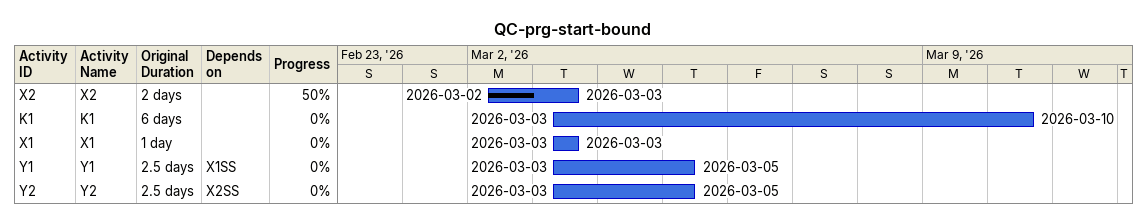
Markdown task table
QC-prg-start-bound

| ID | Task | Original duration | Start | Finish | Predecessors | % complete |
|---|---|---|---|---|---|---|
| X2 | X2 | 2d | 2026-03-02 | 2026-03-03 |  | 50 |
| K1 | K1 | 6d | 2026-03-03 | 2026-03-10 |  | 0 |
| X1 | X1 | 1d | 2026-03-03 | 2026-03-03 |  | 0 |
| Y1 | Y1 | 2.5d | 2026-03-03 | 2026-03-05 | X1SS | 0 |
| Y2 | Y2 | 2.5d | 2026-03-03 | 2026-03-05 | X2SS | 0 |
